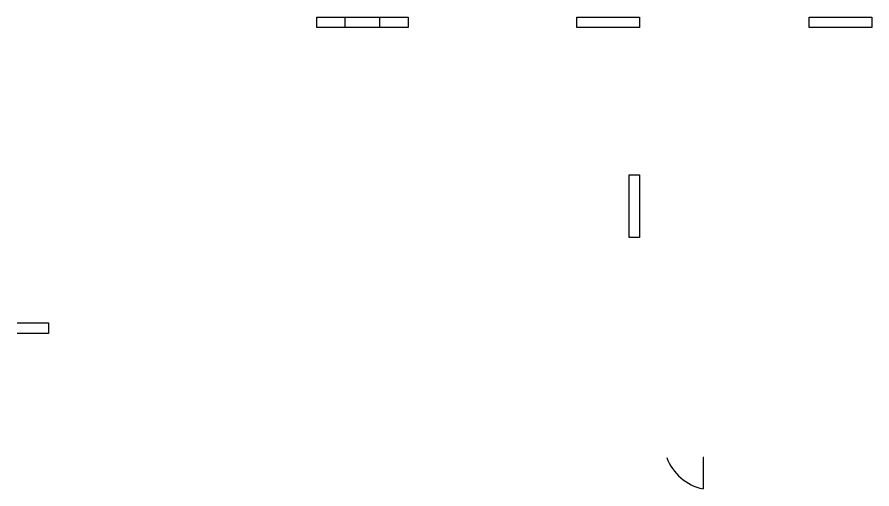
# Model space of a CAD drawing. Header units: millimetres. Extents: x 2637 to 2769, y 1120 to 1169.
# Drawn here: x 2637.15 to 2649.39, y 1125.99 to 1132.75 of the extents above; entities that cross this region are included whole.
import ezdxf

# ---------------------------------------------------------------- set-up
doc = ezdxf.new("R2010")
doc.units = ezdxf.units.MM
for name, color, linetype in [('DOOR 2', 30, 'Continuous'), ('Vents', 170, 'Continuous'), ('WINDOW', 80, 'Continuous')]:
    doc.layers.add(name, color=color, linetype=linetype)

msp = doc.modelspace()

# ---------------------------------------------------------------- linework, layer by layer
at = {"layer": 'DOOR 2'}
for p, q in [((2646.98481, 1126.44431), (2646.97481, 1126.44431)), ((2646.97481, 1126.44431), (2646.97481, 1125.99431))]:
    msp.add_line(p, q, dxfattribs=at)
msp.add_arc((2647.12341, 1126.69147), 0.71282, 200.28767, 257.967513, dxfattribs=at)
at = {"layer": 'Vents'}
for p, q in [((2637.14796, 1128.37212), (2637.59796, 1128.37212)), ((2637.59796, 1128.37212), (2637.59796, 1128.22212)), ((2637.59796, 1128.22212), (2637.14796, 1128.22212))]:
    msp.add_line(p, q, dxfattribs=at)
at = {"layer": 'WINDOW'}
for p, q in [((2641.44137, 1132.75392), (2642.34137, 1132.75392)), ((2641.44137, 1132.60392), (2641.44137, 1132.75392)), ((2641.84983, 1132.75392), (2642.74983, 1132.75392)), ((2641.84983, 1132.60392), (2641.84983, 1132.75392)), ((2642.34137, 1132.75392), (2642.34137, 1132.60392)), ((2642.74983, 1132.75392), (2642.74983, 1132.60392)), ((2645.16447, 1132.75392), (2646.06447, 1132.75392)), ((2645.16447, 1132.60392), (2645.16447, 1132.75392)), ((2646.06447, 1132.75392), (2646.06447, 1132.60392)), ((2648.49409, 1132.75392), (2649.39409, 1132.75392)), ((2648.49409, 1132.60392), (2648.49409, 1132.75392)), ((2649.39409, 1132.75392), (2649.39409, 1132.60392)), ((2642.34137, 1132.60392), (2641.44137, 1132.60392)), ((2642.74983, 1132.60392), (2641.84983, 1132.60392)), ((2646.06447, 1132.60392), (2645.16447, 1132.60392)), ((2649.39409, 1132.60392), (2648.49409, 1132.60392)), ((2645.91447, 1129.59549), (2645.91447, 1130.49549)), ((2645.91447, 1130.49549), (2646.06447, 1130.49549)), ((2646.06447, 1130.49549), (2646.06447, 1129.59549)), ((2646.06447, 1129.59549), (2645.91447, 1129.59549))]:
    msp.add_line(p, q, dxfattribs=at)

doc.saveas('drawing.dxf')
